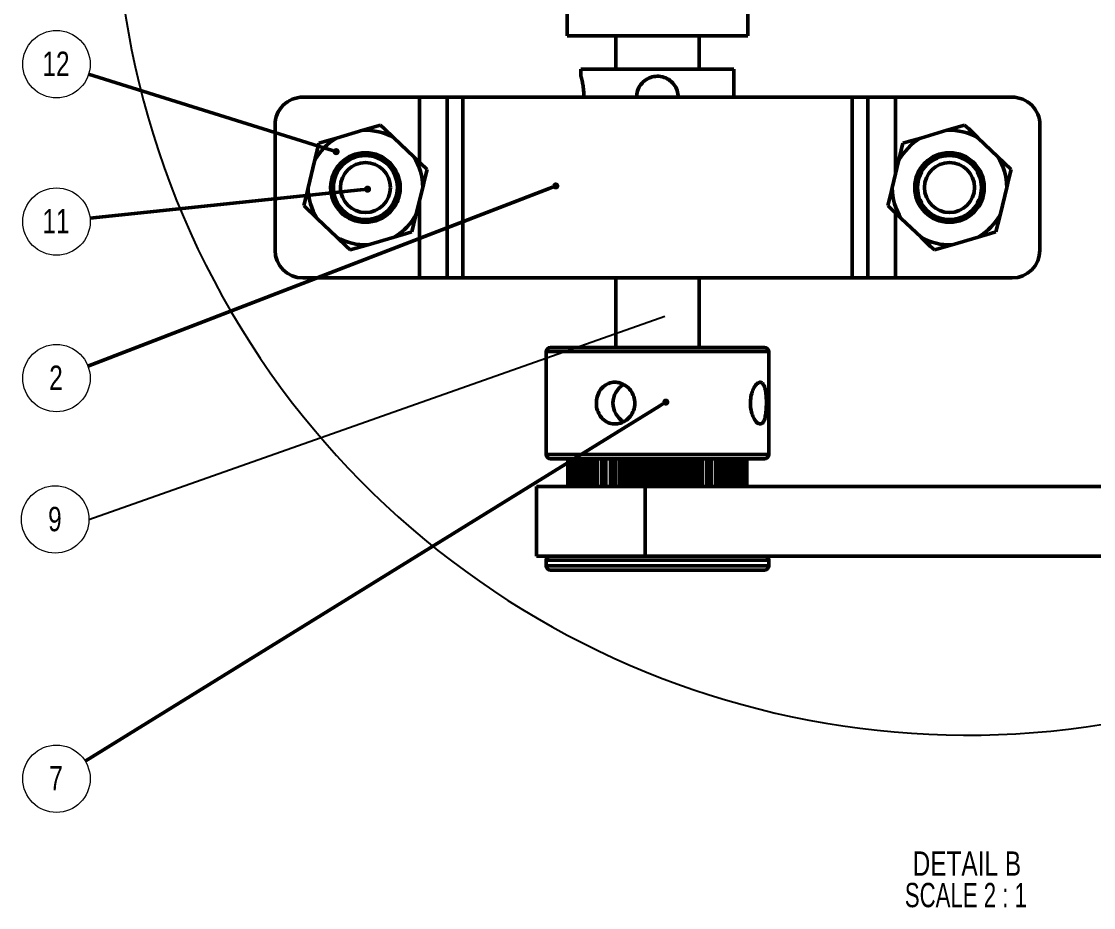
# Model space of a CAD drawing. Header units: millimetres. Extents: x 4430 to 5189, y 950 to 1287.
# Drawn here: x 4897.5 to 5051.7, y 973.3 to 1100.7 of the extents above; entities that cross this region are included whole.
import ezdxf

# ---------------------------------------------------------------- set-up
doc = ezdxf.new("R2010")
doc.units = ezdxf.units.MM
doc.header["$LTSCALE"] = 0.5
doc.layers.add('BOL', color=7, linetype='Continuous', lineweight=50)
for name, color, linetype in [('HAT', 3, 'Continuous'), ('THIN', 8, 'Continuous'), ('TXT', 114, 'Continuous')]:
    doc.layers.add(name, color=color, linetype=linetype)
doc.styles.add('SLDTEXTSTYLE0', font='TXT', dxfattribs={"width": 0.75})
doc.styles.add('SLDTEXTSTYLE1', font='TXT', dxfattribs={"width": 0.681818})

# ---------------------------------------------------------------- blocks, each defined once
blk = doc.blocks.new('_Dot')
at = {"color": 0, "linetype": 'ByBlock', "lineweight": -2}
blk.add_line((-0.5, 0), (-1, 0), dxfattribs=at)
at = {"color": 0, "linetype": 'ByBlock', "const_width": 0.5}
blk.add_lwpolyline([(-0.25, 0, 1), (0.25, 0, 1)], format="xyb", close=True, dxfattribs=at)

msp = doc.modelspace()

# ---------------------------------------------------------------- linework, layer by layer
at = {"color": 0, "linetype": 'Continuous', "lineweight": 18}
for centre in [(4902.553, 1094.602), (4902.553, 1071.968), (4902.553, 1049.453), (4902.362, 1029.132), (4902.553, 991.848)]:
    msp.add_circle(centre, 4.847, dxfattribs=at)
at = {"layer": 'BOL'}
for p, q in [((4975.987, 1110.88), (4975.987, 1098.661)), ((5001.987, 1098.661), (5001.987, 1111.661)), ((5001.18, 1098.661), (4975.987, 1098.661)), ((4982.987, 1098.661), (4982.987, 1093.861)), ((4994.987, 1093.861), (4994.987, 1098.661)), ((5001.987, 1098.661), (5001.18, 1098.661)), ((4977.987, 1093.861), (4977.987, 1092.826)), ((4977.987, 1093.861), (4988.987, 1093.861)), ((4988.987, 1093.861), (4999.987, 1093.861)), ((4999.987, 1089.861), (4999.987, 1093.861)), ((4954.775, 1089.861), (4937.987, 1089.861)), ((4954.775, 1089.861), (4958.738, 1089.861)), ((4954.775, 1080.491), (4954.775, 1089.861)), ((4958.738, 1063.861), (4958.738, 1089.861)), ((4960.987, 1089.861), (4958.738, 1089.861)), ((4960.987, 1063.861), (4960.987, 1089.861)), ((5016.987, 1089.861), (4960.987, 1089.861)), ((5016.987, 1063.861), (5016.987, 1089.861)), ((5016.987, 1089.861), (5019.235, 1089.861)), ((5019.235, 1063.861), (5019.235, 1089.861)), ((5023.199, 1089.861), (5019.235, 1089.861)), ((5039.987, 1089.861), (5023.199, 1089.861)), ((5023.199, 1078.691), (5023.199, 1089.861)), ((4933.987, 1067.861), (4933.987, 1085.861)), ((4946.613, 1085.09), (4949.16, 1085.839)), ((4949.16, 1085.839), (4949.749, 1085.279)), ((5030.613, 1085.09), (5033.16, 1085.839)), ((5033.16, 1085.839), (5033.749, 1085.279)), ((5043.987, 1067.861), (5043.987, 1085.861)), ((4941.078, 1083.462), (4942.845, 1083.981)), ((4942.845, 1083.981), (4946.613, 1085.09)), ((4949.749, 1085.279), (4951.082, 1084.008)), ((4951.082, 1084.008), (4953.927, 1081.299)), ((5025.078, 1083.462), (5026.845, 1083.981)), ((5026.845, 1083.981), (5030.613, 1085.09)), ((5033.749, 1085.279), (5035.082, 1084.008)), ((5035.082, 1084.008), (5037.927, 1081.299)), ((4939.766, 1081.034), (4940.298, 1083.232)), ((4940.298, 1083.232), (4941.078, 1083.462)), ((5023.766, 1081.034), (5024.298, 1083.232)), ((5024.298, 1083.232), (5025.078, 1083.462)), ((4939.673, 1080.652), (4939.766, 1081.034)), ((4953.927, 1081.299), (4955.849, 1079.468)), ((5023.673, 1080.652), (5023.766, 1081.034)), ((5037.927, 1081.299), (5039.849, 1079.468)), ((4938.749, 1076.834), (4939.673, 1080.652)), ((4955.849, 1079.468), (4955.481, 1077.948)), ((5022.749, 1076.834), (5023.673, 1080.652)), ((5039.849, 1079.468), (5039.481, 1077.948)), ((4955.481, 1077.948), (4955.224, 1076.888)), ((5039.481, 1077.948), (5039.224, 1076.888)), ((4938.492, 1075.774), (4938.749, 1076.834)), ((4955.224, 1076.888), (4954.3, 1073.07)), ((5022.492, 1075.774), (5022.749, 1076.834)), ((5039.224, 1076.888), (5038.3, 1073.07)), ((4938.125, 1074.254), (4938.492, 1075.774)), ((4954.775, 1063.861), (4954.775, 1075.031)), ((5022.125, 1074.254), (5022.492, 1075.774)), ((4940.047, 1072.423), (4938.125, 1074.254)), ((4942.841, 1074.418), (4942.697, 1074.333)), ((4943.024, 1074.526), (4942.841, 1074.418)), ((5024.047, 1072.423), (5022.125, 1074.254)), ((5023.199, 1063.861), (5023.199, 1073.231)), ((5026.841, 1074.418), (5026.697, 1074.333)), ((5027.024, 1074.526), (5026.841, 1074.418)), ((4942.891, 1069.714), (4940.047, 1072.423)), ((4954.208, 1072.688), (4953.675, 1070.49)), ((4954.3, 1073.07), (4954.208, 1072.688)), ((5026.891, 1069.714), (5024.047, 1072.423)), ((5038.208, 1072.688), (5037.675, 1070.49)), ((5038.3, 1073.07), (5038.208, 1072.688)), ((4952.896, 1070.26), (4951.129, 1069.741)), ((4953.675, 1070.49), (4952.896, 1070.26)), ((5036.896, 1070.26), (5035.129, 1069.741)), ((5037.675, 1070.49), (5036.896, 1070.26)), ((4944.225, 1068.443), (4942.891, 1069.714)), ((4947.36, 1068.632), (4944.813, 1067.883)), ((4951.129, 1069.741), (4947.36, 1068.632)), ((5028.225, 1068.443), (5026.891, 1069.714)), ((5031.36, 1068.632), (5028.813, 1067.883)), ((5035.129, 1069.741), (5031.36, 1068.632)), ((4944.813, 1067.883), (4944.225, 1068.443)), ((5028.813, 1067.883), (5028.225, 1068.443)), ((4954.775, 1063.861), (4937.987, 1063.861)), ((4954.775, 1063.861), (4958.738, 1063.861)), ((4960.987, 1063.861), (4958.738, 1063.861)), ((5016.987, 1063.861), (4960.987, 1063.861)), ((4982.987, 1063.861), (4982.987, 1053.861)), ((4994.987, 1053.861), (4994.987, 1063.861)), ((5016.987, 1063.861), (5019.235, 1063.861)), ((5023.199, 1063.861), (5019.235, 1063.861)), ((5039.987, 1063.861), (5023.199, 1063.861)), ((4972.987, 1053.261), (4972.987, 1038.461)), ((4972.987, 1053.261), (5004.987, 1053.261)), ((4973.587, 1053.861), (5004.387, 1053.861)), ((5004.987, 1038.461), (5004.987, 1053.261)), ((4972.987, 1038.461), (5004.987, 1038.461)), ((4973.587, 1037.861), (5004.387, 1037.861)), ((4976.119, 1033.861), (4976.119, 1037.861)), ((4976.142, 1033.861), (4976.142, 1037.861)), ((4976.16, 1033.861), (4976.16, 1037.861)), ((4976.246, 1033.861), (4976.246, 1037.861)), ((4976.319, 1033.861), (4976.319, 1037.861)), ((4976.387, 1033.861), (4976.387, 1037.861)), ((4976.575, 1033.861), (4976.575, 1037.861)), ((4976.696, 1033.861), (4976.696, 1037.861)), ((4976.813, 1033.861), (4976.813, 1037.861)), ((4977.098, 1033.861), (4977.098, 1037.861)), ((4977.266, 1033.861), (4977.266, 1037.861)), ((4977.431, 1033.861), (4977.431, 1037.861)), ((4977.81, 1033.861), (4977.81, 1037.861)), ((4978.022, 1033.861), (4978.022, 1037.861)), ((4978.231, 1033.861), (4978.231, 1037.861)), ((4978.697, 1033.861), (4978.697, 1037.861)), ((4978.95, 1033.861), (4978.95, 1037.861)), ((4979.2, 1033.861), (4979.2, 1037.861)), ((4979.747, 1033.861), (4979.747, 1037.861)), ((4980.037, 1033.861), (4980.037, 1037.861)), ((4980.324, 1033.861), (4980.324, 1037.861)), ((4980.943, 1033.861), (4980.943, 1037.861)), ((4981.265, 1033.861), (4981.265, 1037.861)), ((4981.585, 1033.861), (4981.585, 1037.861)), ((4982.222, 1033.861), (4982.222, 1037.861)), ((4982.265, 1033.861), (4982.265, 1037.861)), ((4982.615, 1033.861), (4982.615, 1037.861)), ((4982.962, 1033.861), (4982.962, 1037.861)), ((4983.517, 1033.861), (4983.517, 1037.861)), ((4983.694, 1033.861), (4983.694, 1037.861)), ((4984.065, 1033.861), (4984.065, 1037.861)), ((4984.434, 1033.861), (4984.434, 1037.861)), ((4984.899, 1033.861), (4984.899, 1037.861)), ((4985.206, 1033.861), (4985.206, 1037.861)), ((4985.592, 1033.861), (4985.592, 1037.861)), ((4985.978, 1033.861), (4985.978, 1037.861)), ((4986.345, 1033.861), (4986.345, 1037.861)), ((4986.752, 1033.861), (4986.752, 1037.861)), ((4986.777, 1033.861), (4986.777, 1037.861)), ((4987.174, 1033.861), (4987.174, 1037.861)), ((4987.57, 1033.861), (4987.57, 1037.861)), ((4987.833, 1033.861), (4987.833, 1037.861)), ((4988.248, 1033.861), (4988.248, 1037.861)), ((4988.384, 1033.861), (4988.384, 1037.861)), ((4988.784, 1033.861), (4988.784, 1037.861)), ((4989.184, 1033.861), (4989.184, 1037.861)), ((4989.339, 1033.861), (4989.339, 1037.861)), ((4989.755, 1033.861), (4989.755, 1037.861)), ((4990, 1033.861), (4990, 1037.861)), ((4990.397, 1033.861), (4990.397, 1037.861)), ((4990.794, 1033.861), (4990.794, 1037.861)), ((4990.84, 1033.861), (4990.84, 1037.861)), ((4991.251, 1033.861), (4991.251, 1037.861)), ((4991.6, 1033.861), (4991.6, 1037.861)), ((4991.988, 1033.861), (4991.988, 1037.861)), ((4992.377, 1033.861), (4992.377, 1037.861)), ((4992.711, 1033.861), (4992.711, 1037.861)), ((4993.158, 1033.861), (4993.158, 1037.861)), ((4993.531, 1033.861), (4993.531, 1037.861)), ((4993.905, 1033.861), (4993.905, 1037.861)), ((4994.112, 1033.861), (4994.112, 1037.861)), ((4994.651, 1033.861), (4994.651, 1037.861)), ((4995.003, 1033.861), (4995.003, 1037.861)), ((4995.357, 1033.861), (4995.357, 1037.861)), ((4995.432, 1033.861), (4995.432, 1037.861)), ((4996.055, 1033.861), (4996.055, 1037.861)), ((4996.38, 1033.861), (4996.38, 1037.861)), ((4996.707, 1033.861), (4996.707, 1037.861)), ((4997.347, 1033.861), (4997.347, 1037.861)), ((4997.64, 1033.861), (4997.64, 1037.861)), ((4997.936, 1033.861), (4997.936, 1037.861)), ((4998.507, 1033.861), (4998.507, 1037.861)), ((4998.764, 1033.861), (4998.764, 1037.861)), ((4999.024, 1033.861), (4999.024, 1037.861)), ((4999.517, 1033.861), (4999.517, 1037.861)), ((4999.734, 1033.861), (4999.734, 1037.861)), ((4999.954, 1033.861), (4999.954, 1037.861)), ((5000.361, 1033.861), (5000.361, 1037.861)), ((5000.534, 1033.861), (5000.534, 1037.861)), ((5000.71, 1033.861), (5000.71, 1037.861)), ((5001.026, 1033.861), (5001.026, 1037.861)), ((5001.152, 1033.861), (5001.152, 1037.861)), ((5001.282, 1033.861), (5001.282, 1037.861)), ((5001.501, 1033.861), (5001.501, 1037.861)), ((5001.578, 1033.861), (5001.578, 1037.861)), ((5001.66, 1033.861), (5001.66, 1037.861)), ((5001.778, 1033.861), (5001.778, 1037.861)), ((5001.806, 1033.861), (5001.806, 1037.861)), ((5001.838, 1033.861), (5001.838, 1037.861)), ((5001.854, 1033.861), (5001.854, 1037.861)), ((4971.587, 1033.861), (4971.587, 1023.861)), ((4987.207, 1033.861), (4971.587, 1033.861)), ((4987.207, 1023.861), (4987.207, 1033.861)), ((5084.466, 1033.861), (4987.207, 1033.861)), ((4987.207, 1023.861), (4971.587, 1023.861)), ((5084.466, 1023.861), (4987.207, 1023.861)), ((4972.987, 1023.261), (4972.987, 1022.461)), ((4972.987, 1023.261), (5004.987, 1023.261)), ((4972.987, 1022.461), (5004.987, 1022.461)), ((5004.987, 1022.461), (5004.987, 1023.261)), ((4973.587, 1021.861), (5004.387, 1021.861))]:
    msp.add_line(p, q, dxfattribs=at)
for points in [[(4941.795, 1082.324), (4907.179, 1093.155)], [(4973.412, 1076.723), (4907.077, 1051.194)], [(4946.284, 1076.522), (4907.374, 1072.47)], [(4989.327, 1045.476), (4906.676, 994.396)]]:
    msp.add_lwpolyline(points, dxfattribs=at)
for centre, radius in [((4946.987, 1076.861), 5), ((4946.987, 1076.861), 4.6), ((5030.987, 1076.861), 5), ((5030.987, 1076.861), 4.6), ((4946.987, 1076.861), 3.6), ((5030.987, 1076.861), 3.6)]:
    msp.add_circle(centre, radius, dxfattribs=at)
for centre, radius, start, end in [((4937.987, 1085.861), 4, 89.99968, 180), ((5039.987, 1085.861), 4, 0, 90.00043), ((4946.986, 1076.861), 8.237, 120.18651, 152.59789), ((4946.987, 1076.861), 8.238, 60.18791, 92.59728), ((5030.987, 1076.861), 8.237, 120.18687, 152.5978), ((5030.987, 1076.861), 8.238, 60.18808, 92.59711), ((4946.987, 1076.861), 8.238, 0.18707, 32.59788), ((5030.986, 1076.861), 8.238, 0.18777, 32.59718), ((4946.987, 1076.861), 8.238, 180.18686, 212.59788), ((5030.987, 1076.861), 8.238, 180.18686, 212.59788), ((4946.987, 1076.861), 8.238, 300.18718, 332.598), ((5030.987, 1076.861), 8.238, 300.18734, 332.59757), ((4946.987, 1076.861), 8.237, 240.18666, 272.59852), ((5030.987, 1076.861), 8.237, 240.18649, 272.59869), ((4937.987, 1067.861), 4, 180.0003, 269.99959), ((5039.987, 1067.861), 4, 270.0003, 359.9997), ((4973.587, 1053.261), 0.6, 90.00176, 179.99824), ((5004.387, 1053.261), 0.6, 0.00176, 89.99682), ((4985.686, 1045.861), 3.094, 120.26702, 239.70997), ((4973.587, 1038.461), 0.6, 180.00176, 269.99824), ((5004.387, 1038.461), 0.6, 270.00318, 359.99824), ((4973.587, 1023.261), 0.6, 90.00176, 179.99824), ((5004.387, 1023.261), 0.6, 0.00176, 89.99682), ((4973.587, 1022.461), 0.6, 180.00176, 269.99824), ((5004.387, 1022.461), 0.6, 270.00318, 359.99824)]:
    msp.add_arc(centre, radius, start, end, dxfattribs=at)
for points, knots in [([(4978.404, 1089.861), (4978.395, 1090.185), (4978.379, 1090.8), (4978.264, 1091.638), (4978.134, 1092.284), (4978.041, 1092.66), (4978, 1092.81), (4977.996, 1092.826)], [0, 0, 0, 0, 0.3241798, 0.6138412, 0.8443281, 0.9831887, 1, 1, 1, 1]), ([(4991.987, 1089.861), (4991.955, 1090.191), (4991.892, 1090.849), (4991.397, 1091.734), (4990.654, 1092.425), (4989.71, 1092.832), (4988.696, 1092.902), (4987.73, 1092.644), (4986.891, 1092.088), (4986.288, 1091.276), (4985.985, 1090.484), (4986.017, 1090.002), (4986.027, 1089.861)], [0, 0, 0, 0, 0.1050171, 0.2093502, 0.3158759, 0.4246357, 0.5312695, 0.6348974, 0.7390369, 0.8464149, 0.9550628, 1, 1, 1, 1]), ([(4942.873, 1074.138), (4942.813, 1074.202), (4942.339, 1074.705), (4941.997, 1076.055), (4941.989, 1077.88), (4942.747, 1079.716), (4944.228, 1081.198), (4946.232, 1081.924), (4948.271, 1081.801), (4950.04, 1080.954), (4951.353, 1079.499), (4952.043, 1077.641), (4951.913, 1075.733), (4951.505, 1074.421), (4951.052, 1073.988), (4951.052, 1073.987)], [0, 0, 0, 0, 0.0122296, 0.0962276, 0.1826829, 0.2660052, 0.3659854, 0.4667033, 0.5539307, 0.644735, 0.7333386, 0.8216507, 0.9125094, 0.9998597, 1, 1, 1, 1]), ([(5026.873, 1074.138), (5026.813, 1074.202), (5026.339, 1074.705), (5025.997, 1076.055), (5025.989, 1077.88), (5026.747, 1079.716), (5028.228, 1081.198), (5030.232, 1081.924), (5032.271, 1081.801), (5034.04, 1080.954), (5035.353, 1079.499), (5036.043, 1077.641), (5035.913, 1075.733), (5035.506, 1074.42), (5035.052, 1073.988), (5035.052, 1073.987)], [0, 0, 0, 0, 0.0122291, 0.09622738, 0.18268268, 0.26600474, 0.3659855, 0.46670338, 0.55393011, 0.64473445, 0.73333809, 0.82165018, 0.91250888, 0.9998592, 1, 1, 1, 1]), ([(4983.545, 1048.769), (4983.317, 1048.813), (4982.788, 1048.913), (4981.94, 1048.746), (4981.138, 1048.252), (4980.545, 1047.485), (4980.213, 1046.546), (4980.163, 1045.542), (4980.389, 1044.577), (4980.881, 1043.74), (4981.613, 1043.125), (4982.515, 1042.825), (4983.465, 1042.876), (4984.357, 1043.254), (4985.101, 1043.916), (4985.605, 1044.8), (4985.794, 1045.805), (4985.643, 1046.81), (4985.179, 1047.699), (4984.467, 1048.415), (4983.851, 1048.652), (4983.545, 1048.769)], [0, 0, 0, 0, 0.0383967, 0.0888935, 0.1393319, 0.1917893, 0.2467807, 0.3023382, 0.3565941, 0.4092913, 0.4609254, 0.5120309, 0.5632929, 0.6156949, 0.6700019, 0.7258292, 0.7817122, 0.8367261, 0.891363, 0.9460991, 1, 1, 1, 1]), ([(5004.033, 1048.769), (5003.945, 1048.812), (5003.72, 1048.922), (5003.276, 1048.675), (5002.901, 1048.18), (5002.567, 1047.439), (5002.367, 1046.53), (5002.334, 1045.549), (5002.476, 1044.611), (5002.76, 1043.801), (5003.131, 1043.214), (5003.555, 1042.834), (5004.062, 1042.886), (5004.351, 1043.357), (5004.527, 1044.003), (5004.63, 1044.856), (5004.663, 1045.807), (5004.639, 1046.763), (5004.536, 1047.611), (5004.399, 1048.318), (5004.14, 1048.637), (5004.033, 1048.769)], [0, 0, 0, 0, 0.02062933, 0.05261231, 0.0984258, 0.15838024, 0.22847166, 0.30180624, 0.37232906, 0.4358847, 0.48807491, 0.52540786, 0.55299572, 0.58726083, 0.6371463, 0.70179978, 0.77442252, 0.84632636, 0.91092108, 0.96317301, 1, 1, 1, 1])]:
    msp.add_open_spline(points, degree=3, knots=knots, dxfattribs=at)
at = {"layer": 'HAT'}
msp.add_arc((5033.65, 1120.812), 122.683, 135.46123, 0, dxfattribs=at)
at = {"layer": 'THIN'}
msp.add_line((4907.209, 1029.132), (4990.059, 1058.342), dxfattribs=at)

# ---------------------------------------------------------------- block references
at = {"layer": 'BOL', "xscale": 1.016, "yscale": 1.016, "zscale": 1.016}
for p, rotation in [((4942.765, 1082.02), 342.6250951074667), ((4947.295, 1076.627), 5.94515503887988), ((4974.36, 1077.088), 21.04902015029881), ((4990.191, 1046.01), 31.71670906692252)]:
    msp.add_blockref('_Dot', p, dxfattribs=dict(at, rotation=rotation))

# ---------------------------------------------------------------- texts
at = {"color": 0, "linetype": 'Continuous', "lineweight": 18, "char_height": 3.5, "attachment_point": 2, "style": 'SLDTEXTSTYLE0'}
for s, insert in [('12', (4902.482, 1096.409)), ('11', (4902.482, 1073.775)), ('2', (4902.482, 1051.26)), ('9', (4902.326, 1030.939)), ('7', (4902.482, 993.655))]:
    msp.add_mtext(s, dxfattribs=dict(at, insert=insert))
at = {"layer": 'TXT', "char_height": 3.5, "attachment_point": 2}
for s, insert, style in [('DETAIL B', (5033.486, 981.397), 'SLDTEXTSTYLE0'), ('SCALE 2 : 1', (5033.343, 976.871), 'SLDTEXTSTYLE1')]:
    msp.add_mtext(s, dxfattribs=dict(at, insert=insert, style=style))

doc.saveas('drawing.dxf')
